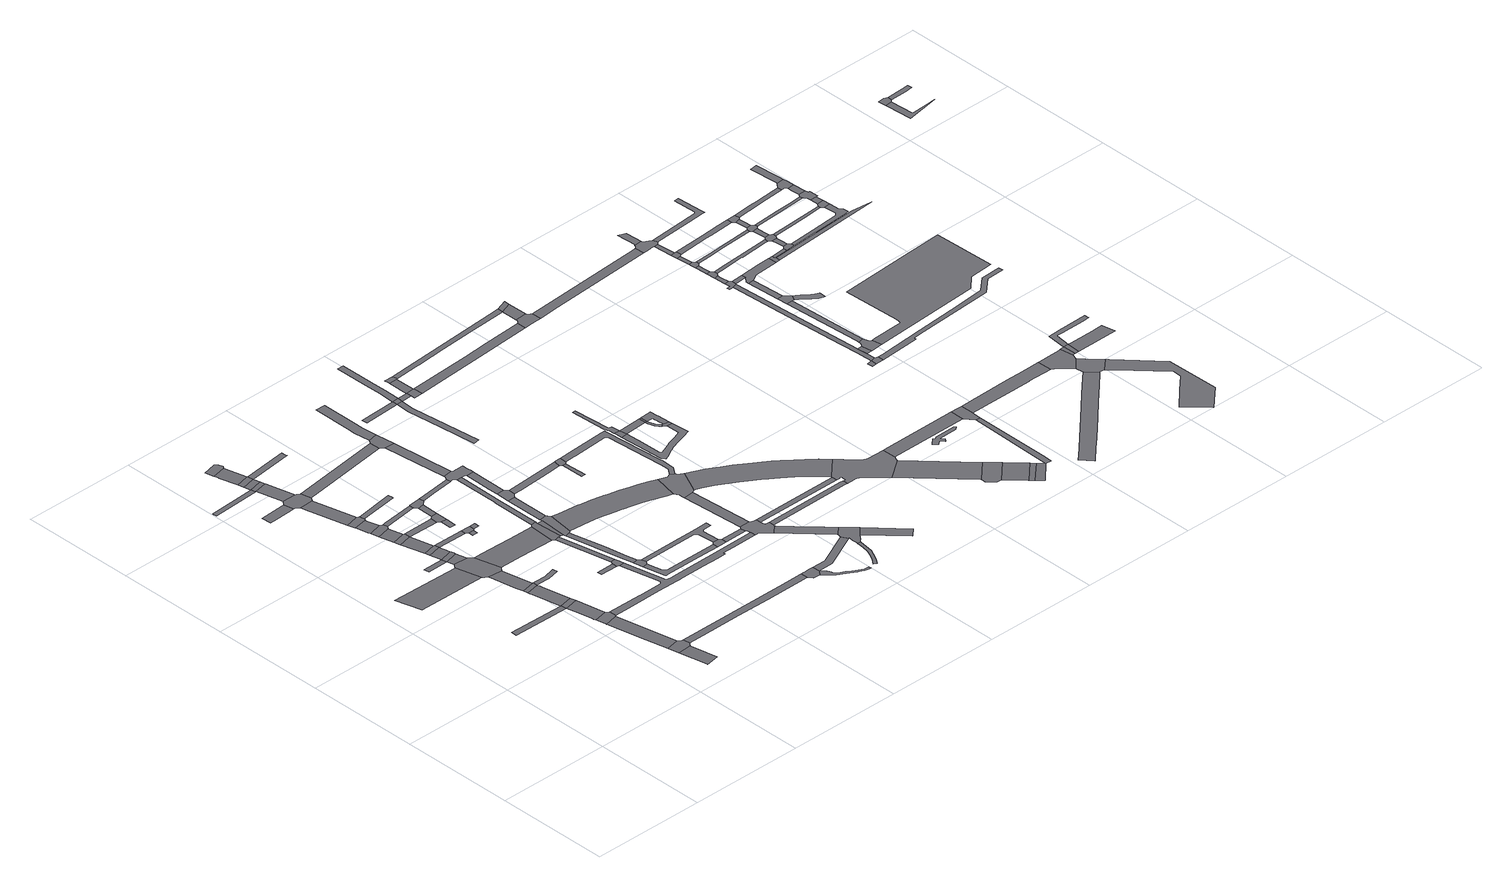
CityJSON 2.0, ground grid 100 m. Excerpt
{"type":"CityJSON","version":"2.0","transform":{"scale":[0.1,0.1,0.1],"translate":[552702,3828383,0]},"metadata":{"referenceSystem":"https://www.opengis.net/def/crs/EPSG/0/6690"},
"CityObjects":{
"road1":{"type":"Road","attributes":{"RoadStructureAttribute.sectionType":"1"},"geometry":[{"type":"MultiSurface","lod":"1","boundaries":[[[0,1,2,3,4]]]}]},
"road2":{"type":"Road","geometry":[{"type":"MultiSurface","lod":"1","boundaries":[[[5,6,7,8,9]]]}]},
"road3":{"type":"Road","attributes":{"RoadStructureAttribute.sectionType":"1"},"geometry":[{"type":"MultiSurface","lod":"1","boundaries":[[[10,11,12,13,14,15]]]}]},
"road4":{"type":"Road","geometry":[{"type":"MultiSurface","lod":"1","boundaries":[[[16,17,18,12,11,19,20,21]]]}]},
"road5":{"type":"Road","attributes":{"RoadStructureAttribute.sectionType":"1"},"geometry":[{"type":"MultiSurface","lod":"1","boundaries":[[[22,23,24,25,26,27]]]}]},
"road6":{"type":"Road","attributes":{"RoadStructureAttribute.sectionType":"1"},"geometry":[{"type":"MultiSurface","lod":"1","boundaries":[[[28,29,30,31,18,17]]]}]},
"road7":{"type":"Road","geometry":[{"type":"MultiSurface","lod":"1","boundaries":[[[32,33,34,35,36,37]]]}]},
"road8":{"type":"Road","attributes":{"RoadStructureAttribute.sectionType":"1"},"geometry":[{"type":"MultiSurface","lod":"1","boundaries":[[[38,39,40,41,42,43,44,45]]]}]},
"road9":{"type":"Road","geometry":[{"type":"MultiSurface","lod":"1","boundaries":[[[46,47,48,49,50,29,28,51,52,53]]]}]},
"road10":{"type":"Road","attributes":{"RoadStructureAttribute.sectionType":"1"},"geometry":[{"type":"MultiSurface","lod":"1","boundaries":[[[54,55,56,57,58,59,60,61,49,48]]]}]},
"road11":{"type":"Road","geometry":[{"type":"MultiSurface","lod":"1","boundaries":[[[62,9,8,55,54]]]}]},
"road12":{"type":"Road","attributes":{"RoadStructureAttribute.sectionType":"1"},"geometry":[{"type":"MultiSurface","lod":"1","boundaries":[[[63,64,65,66,67,68,69,70,71,72,73,74,9,62]]]}]},
"road13":{"type":"Road","geometry":[{"type":"MultiSurface","lod":"1","boundaries":[[[75,76,77,67,66]]]}]},
"road14":{"type":"Road","attributes":{"RoadStructureAttribute.sectionType":"1"},"geometry":[{"type":"MultiSurface","lod":"1","boundaries":[[[78,79,77,76,80,81]]]}]},
"road15":{"type":"Road","geometry":[{"type":"MultiSurface","lod":"1","boundaries":[[[82,83,84,4,3,85,78,81,86,87,88,89,90,91]]]}]},
"road16":{"type":"Road","attributes":{"RoadStructureAttribute.sectionType":"1"},"geometry":[{"type":"MultiSurface","lod":"1","boundaries":[[[92,93,94,82,91]]]}]},
"road17":{"type":"Road","geometry":[{"type":"MultiSurface","lod":"1","boundaries":[[[95,96,97,37,36,94,93]]]}]},
"road18":{"type":"Road","attributes":{"RoadStructureAttribute.sectionType":"1"},"geometry":[{"type":"MultiSurface","lod":"1","boundaries":[[[98,99,100,101,102,37,97]]]}]},
"road19":{"type":"Road","geometry":[{"type":"MultiSurface","lod":"1","boundaries":[[[103,104,101,100,105]]]}]},
"road20":{"type":"Road","attributes":{"RoadStructureAttribute.sectionType":"1"},"geometry":[{"type":"MultiSurface","lod":"1","boundaries":[[[106,107,104,103]]]}]},
"road21":{"type":"Road","geometry":[{"type":"MultiSurface","lod":"1","boundaries":[[[108,109,107,106,110]]]}]},
"road22":{"type":"Road","attributes":{"RoadStructureAttribute.sectionType":"1"},"geometry":[{"type":"MultiSurface","lod":"1","boundaries":[[[111,112,109,108]]]}]},
"road23":{"type":"Road","attributes":{"RoadStructureAttribute.sectionType":"1"},"geometry":[{"type":"MultiSurface","lod":"1","boundaries":[[[113,114,115,116,117,118,119,120,121,122,123]]]}]},
"road24":{"type":"Road","geometry":[{"type":"MultiSurface","lod":"1","boundaries":[[[124,123,122,112,111,125,126,127]]]}]},
"road25":{"type":"Road","geometry":[{"type":"MultiSurface","lod":"1","boundaries":[[[128,129,130,131,132,118,117,133,134,135]]]}]},
"road26":{"type":"Road","attributes":{"RoadStructureAttribute.sectionType":"1"},"geometry":[{"type":"MultiSurface","lod":"1","boundaries":[[[136,137,138,139,130,129]]]}]},
"road27":{"type":"Road","geometry":[{"type":"MultiSurface","lod":"1","boundaries":[[[140,141,142,143,38,45,144,138,137,145,146,147,148]]]}]},
"road28":{"type":"Road","attributes":{"RoadStructureAttribute.sectionType":"1"},"geometry":[{"type":"MultiSurface","lod":"1","boundaries":[[[149,150,151,142,141]]]}]},
"road29":{"type":"Road","geometry":[{"type":"MultiSurface","lod":"1","boundaries":[[[152,22,27,151,150]]]}]},
"road30":{"type":"Road","attributes":{"RoadStructureAttribute.sectionType":"1"},"geometry":[{"type":"MultiSurface","lod":"1","boundaries":[[[153,154,155,156,22,152]]]}]},
"road31":{"type":"Road","geometry":[{"type":"MultiSurface","lod":"1","boundaries":[[[157,158,159,155,154]]]}]},
"road32":{"type":"Road","attributes":{"RoadStructureAttribute.sectionType":"1"},"geometry":[{"type":"MultiSurface","lod":"1","boundaries":[[[160,161,162,163,159,158]]]}]},
"road33":{"type":"Road","geometry":[{"type":"MultiSurface","lod":"1","boundaries":[[[164,165,166,167,168,169,75,66]]]}]},
"road34":{"type":"Road","geometry":[{"type":"MultiSurface","lod":"1","boundaries":[[[170,171,161,160,172,173]]]}]},
"road35":{"type":"Road","attributes":{"RoadStructureAttribute.sectionType":"1"},"geometry":[{"type":"MultiSurface","lod":"1","boundaries":[[[105,100,174,175]]]}]},
"road36":{"type":"Road","attributes":{"RoadStructureAttribute.sectionType":"1"},"geometry":[{"type":"MultiSurface","lod":"1","boundaries":[[[110,106,176,177]]]}]},
"road37":{"type":"Road","attributes":{"RoadStructureAttribute.sectionType":"1"},"geometry":[{"type":"MultiSurface","lod":"1","boundaries":[[[178,179,127,126,180]]]}]},
"road38":{"type":"Road","attributes":{"RoadStructureAttribute.sectionType":"1"},"geometry":[{"type":"MultiSurface","lod":"1","boundaries":[[[181,182,183,135,134]]]}]},
"road39":{"type":"Road","attributes":{"RoadStructureAttribute.sectionType":"1"},"geometry":[{"type":"MultiSurface","lod":"1","boundaries":[[[184,185,186,187,89,88,188,189,190,191]]]}]},
"road40":{"type":"Road","geometry":[{"type":"MultiSurface","lod":"1","boundaries":[[[192,193,194,195,196]]]}]},
"road41":{"type":"Road","attributes":{"RoadStructureAttribute.sectionType":"1"},"geometry":[{"type":"MultiSurface","lod":"1","boundaries":[[[197,198,199,157,154]]]}]},
"road42":{"type":"Road","attributes":{"RoadStructureAttribute.sectionType":"1"},"geometry":[{"type":"MultiSurface","lod":"1","boundaries":[[[200,175,174,192,196,201,202]]]}]},
"road43":{"type":"Road","geometry":[{"type":"MultiSurface","lod":"1","boundaries":[[[203,204,205,206]]]}]},
"road44":{"type":"Road","geometry":[{"type":"MultiSurface","lod":"1","boundaries":[[[207,177,176,203,206,208]]]}]},
"road45":{"type":"Road","geometry":[{"type":"MultiSurface","lod":"1","boundaries":[[[209,210,211,212,213]]]}]},
"road46":{"type":"Road","attributes":{"RoadStructureAttribute.sectionType":"1"},"geometry":[{"type":"MultiSurface","lod":"1","boundaries":[[[214,215,202,201]]]}]},
"road47":{"type":"Road","attributes":{"RoadStructureAttribute.sectionType":"1"},"geometry":[{"type":"MultiSurface","lod":"1","boundaries":[[[216,217,207,208]]]}]},
"road48":{"type":"Road","geometry":[{"type":"MultiSurface","lod":"1","boundaries":[[[218,219,178,180,217,216,220]]]}]},
"road49":{"type":"Road","attributes":{"RoadStructureAttribute.sectionType":"1"},"geometry":[{"type":"MultiSurface","lod":"1","boundaries":[[[221,222,21,20,223,224,225,226,227,228]]]}]},
"road50":{"type":"Road","geometry":[{"type":"MultiSurface","lod":"1","boundaries":[[[229,230,231,232,213,212,233,234]]]}]},
"road51":{"type":"Road","attributes":{"RoadStructureAttribute.sectionType":"1"},"geometry":[{"type":"MultiSurface","lod":"1","boundaries":[[[235,236,148,147,237,238]]]}]},
"road52":{"type":"Road","attributes":{"RoadStructureAttribute.sectionType":"1"},"geometry":[{"type":"MultiSurface","lod":"1","boundaries":[[[239,240,231,230]]]}]},
"road53":{"type":"Road","geometry":[{"type":"MultiSurface","lod":"1","boundaries":[[[241,242,243,244,245,246]]]}]},
"road54":{"type":"Road","geometry":[{"type":"MultiSurface","lod":"1","boundaries":[[[247,248,249,250,251,191,190,240,239,252,253,254]]]}]},
"road55":{"type":"Road","attributes":{"RoadStructureAttribute.sectionType":"1"},"geometry":[{"type":"MultiSurface","lod":"1","boundaries":[[[255,256,257,258,259,260,261,242,241]]]}]},
"road56":{"type":"Road","geometry":[{"type":"MultiSurface","lod":"1","boundaries":[[[262,254,253,263,264,265]]]}]},
"road57":{"type":"Road","attributes":{"RoadStructureAttribute.sectionType":"1"},"geometry":[{"type":"MultiSurface","lod":"1","boundaries":[[[266,267,268,218,220,269,270,271]]]}]},
"road58":{"type":"Road","attributes":{"RoadStructureAttribute.sectionType":"1"},"geometry":[{"type":"MultiSurface","lod":"1","boundaries":[[[272,273,274,275,276,277,234,233,278,279,280,281,282,283,53,52,284,285,286,287,288,289,290,291,292,293,294,295,296,297]]]}]},
"road59":{"type":"Road","geometry":[{"type":"MultiSurface","lod":"1","boundaries":[[[298,299,300,301,265,264,259,258,302,303,304]]]}]},
"road60":{"type":"Road","attributes":{"RoadStructureAttribute.sectionType":"1"},"geometry":[{"type":"MultiSurface","lod":"1","boundaries":[[[305,306,307,308,249,248,309,310,311,312]]]}]},
"road61":{"type":"Road","attributes":{"RoadStructureAttribute.sectionType":"1"},"geometry":[{"type":"MultiSurface","lod":"1","boundaries":[[[313,301,300,314]]]}]},
"road62":{"type":"Road","attributes":{"RoadStructureAttribute.sectionType":"1"},"geometry":[{"type":"MultiSurface","lod":"1","boundaries":[[[315,316,317,318,244,243,319,320,321,322,323,324,325]]]}]},
"road63":{"type":"Road","geometry":[{"type":"MultiSurface","lod":"1","boundaries":[[[326,313,314,327,328,329,330,331,332,333]]]}]},
"road64":{"type":"Road","geometry":[{"type":"MultiSurface","lod":"1","boundaries":[[[334,335,336,337,338,339,340,341,342,343,344,266,271,345,346,347,305,312,348,349,350,351]]]}]},
"road65":{"type":"Road","attributes":{"RoadStructureAttribute.sectionType":"1"},"geometry":[{"type":"MultiSurface","lod":"1","boundaries":[[[352,353,354,355,356,357,358,359,246,245,360,361,362,363]]]}]},
"road66":{"type":"Road","attributes":{"RoadStructureAttribute.sectionType":"1"},"geometry":[{"type":"MultiSurface","lod":"1","boundaries":[[[350,364,365,326,333,351]]]}]},
"road67":{"type":"Road","attributes":{"RoadStructureAttribute.sectionType":"1"},"geometry":[{"type":"MultiSurface","lod":"1","boundaries":[[[366,367,368,342,341,369]]]}]},
"road68":{"type":"Road","geometry":[{"type":"MultiSurface","lod":"1","boundaries":[[[370,371,235,238,366,369]]]}]},
"road69":{"type":"Road","geometry":[{"type":"MultiSurface","lod":"1","boundaries":[[[372,373,374,228,227,375,376,377,378,379]]]}]},
"road70":{"type":"Road","attributes":{"RoadStructureAttribute.sectionType":"1"},"geometry":[{"type":"MultiSurface","lod":"1","boundaries":[[[380,381,382,371,370,383,384,385,386]]]}]},
"road71":{"type":"Road","geometry":[{"type":"MultiSurface","lod":"1","boundaries":[[[362,325,324,387,388,389,363]]]}]},
"road72":{"type":"Road","attributes":{"RoadStructureAttribute.sectionType":"1"},"geometry":[{"type":"MultiSurface","lod":"1","boundaries":[[[390,391,392,393,394,395,396,397,398,399,400,304,303,401,402,403,404,405,406,407,408,409,410,411,412,413,414,415]]]}]},
"road73":{"type":"Road","attributes":{"RoadStructureAttribute.sectionType":"1"},"geometry":[{"type":"MultiSurface","lod":"1","boundaries":[[[416,330,329,417,418,419]]]}]},
"road74":{"type":"Road","attributes":{"RoadStructureAttribute.sectionType":"1"},"geometry":[{"type":"MultiSurface","lod":"1","boundaries":[[[389,388,420,421]]]}]},
"road75":{"type":"Road","attributes":{"RoadStructureAttribute.sectionType":"1"},"geometry":[{"type":"MultiSurface","lod":"1","boundaries":[[[422,423,424,425,426,427,428,429,430,431,378,377,432,433,434,435,436,437,438,439,440]]]}]},
"road76":{"type":"Road","attributes":{"RoadStructureAttribute.sectionType":"1"},"geometry":[{"type":"MultiSurface","lod":"1","boundaries":[[[441,442,443,444]]]}]},
"road77":{"type":"Road","attributes":{"RoadStructureAttribute.sectionType":"1"},"geometry":[{"type":"MultiSurface","lod":"1","boundaries":[[[445,446,447,379,378,448,449]]]}]},
"road78":{"type":"Road","geometry":[{"type":"MultiSurface","lod":"1","boundaries":[[[450,451,452,453,454]]]}]},
"road79":{"type":"Road","geometry":[{"type":"MultiSurface","lod":"1","boundaries":[[[455,456,421,420,457,297,296,458,459,460,461,462,463,464,465,466,467,468,469,470,471,472,473,474,475]]]}]},
"road80":{"type":"Road","geometry":[{"type":"MultiSurface","lod":"1","boundaries":[[[476,477,416,419,454,453,478]]]}]},
"road81":{"type":"Road","attributes":{"RoadStructureAttribute.sectionType":"1"},"geometry":[{"type":"MultiSurface","lod":"1","boundaries":[[[479,480,481,482,483,484,485,444]]]}]},
"road82":{"type":"Road","attributes":{"RoadStructureAttribute.sectionType":"1"},"geometry":[{"type":"MultiSurface","lod":"1","boundaries":[[[486,487,455,475]]]}]},
"road83":{"type":"Road","attributes":{"RoadStructureAttribute.sectionType":"1"},"geometry":[{"type":"MultiSurface","lod":"1","boundaries":[[[488,489,490,491,492,493,494,495,496,497,498,499,500,501]]]}]},
"road84":{"type":"Road","geometry":[{"type":"MultiSurface","lod":"1","boundaries":[[[502,441,444,485]]]}]},
"road85":{"type":"Road","attributes":{"RoadStructureAttribute.sectionType":"1"},"geometry":[{"type":"MultiSurface","lod":"1","boundaries":[[[503,504,505,506,463,462,507,508,509,510]]]}]},
"road86":{"type":"Road","attributes":{"RoadStructureAttribute.sectionType":"1"},"geometry":[{"type":"MultiSurface","lod":"1","boundaries":[[[511,502,485,512]]]}]},
"road87":{"type":"Road","geometry":[{"type":"MultiSurface","lod":"1","boundaries":[[[513,514,515,415,414,516,517,518,487,486,519,520,521,522,523,524,525,526]]]}]},
"road88":{"type":"Road","attributes":{"RoadStructureAttribute.sectionType":"1"},"geometry":[{"type":"MultiSurface","lod":"1","boundaries":[[[527,528,529,530,531,532,441,502]]]}]},
"road89":{"type":"Road","attributes":{"RoadStructureAttribute.sectionType":"1"},"geometry":[{"type":"MultiSurface","lod":"1","boundaries":[[[533,534,535,536,537,538,539,540,541,476,478,542,543,544,545,546,547,526,525]]]}]},
"road90":{"type":"Road","geometry":[{"type":"MultiSurface","lod":"1","boundaries":[[[548,511,512,549,550]]]}]},
"road91":{"type":"Road","geometry":[{"type":"MultiSurface","lod":"1","boundaries":[[[551,552,510,509,553,554,445,449,555,556,557,558,559,560,488,501,561,562,563,564,565,566]]]}]},
"road92":{"type":"Road","attributes":{"RoadStructureAttribute.sectionType":"1"},"geometry":[{"type":"MultiSurface","lod":"1","boundaries":[[[567,568,569,570,571,511,548]]]}]},
"road93":{"type":"Road","geometry":[{"type":"MultiSurface","lod":"1","boundaries":[[[572,573,574,569,568,575]]]}]},
"road94":{"type":"Road","attributes":{"RoadStructureAttribute.sectionType":"1"},"geometry":[{"type":"MultiSurface","lod":"1","boundaries":[[[566,565,576,577]]]}]},
"road95":{"type":"Road","attributes":{"RoadStructureAttribute.sectionType":"1"},"geometry":[{"type":"MultiSurface","lod":"1","boundaries":[[[578,472,471,579,580,581,582,583]]]}]},
"road96":{"type":"Road","attributes":{"RoadStructureAttribute.sectionType":"1"},"geometry":[{"type":"MultiSurface","lod":"1","boundaries":[[[584,465,464,585,586,587,588,589]]]}]},
"road97":{"type":"Road","geometry":[{"type":"MultiSurface","lod":"1","boundaries":[[[590,591,592,593,594]]]}]},
"road98":{"type":"Road","attributes":{"RoadStructureAttribute.sectionType":"1"},"geometry":[{"type":"MultiSurface","lod":"1","boundaries":[[[595,596,597,598,599,600,590,594]]]}]},
"road99":{"type":"Road","attributes":{"RoadStructureAttribute.sectionType":"1"},"geometry":[{"type":"MultiSurface","lod":"1","boundaries":[[[601,602,603,604,605,606,607,608,609,610,611,612,613,614,615,522,521,616,617,618,619,620,621,622,623,624,625,626,627,628]]]}]},
"road100":{"type":"Road","attributes":{"RoadStructureAttribute.sectionType":"1"},"geometry":[{"type":"MultiSurface","lod":"1","boundaries":[[[629,630,631,632,633,634,635,636,637,593,592,638,639,640,641,642,643,644,645,646,647,648,649,650,651]]]}]},
"road101":{"type":"Road","attributes":{"RoadStructureAttribute.sectionType":"1"},"geometry":[{"type":"MultiSurface","lod":"1","boundaries":[[[652,594,593,653,654]]]}]},
"road102":{"type":"Road","attributes":{"RoadStructureAttribute.sectionType":"1"},"geometry":[{"type":"MultiSurface","lod":"1","boundaries":[[[655,656,657,658,659,660,654,661,662,663,664,665,666,667]]]}]},
"road103":{"type":"Road","geometry":[{"type":"MultiSurface","lod":"1","boundaries":[[[668,652,654,660]]]}]},
"road104":{"type":"Road","geometry":[{"type":"MultiSurface","lod":"1","boundaries":[[[667,666,651,650,669,670]]]}]},
"road105":{"type":"Road","attributes":{"RoadStructureAttribute.sectionType":"1"},"geometry":[{"type":"MultiSurface","lod":"1","boundaries":[[[671,672,673,674,675,668,660,676,677,678,679,680,681,670,669]]]}]},
"road106":{"type":"Road","attributes":{"RoadStructureAttribute.sectionType":"1"},"geometry":[{"type":"MultiSurface","lod":"1","boundaries":[[[682,683,684,685,548,550,686,687,688]]]}]},
"road107":{"type":"Road","attributes":{"RoadStructureAttribute.sectionType":"1"},"geometry":[{"type":"MultiSurface","lod":"1","boundaries":[[[689,690,691,692,693,572,575,694,695,696,697,698]]]}]},
"road108":{"type":"Road","geometry":[{"type":"MultiSurface","lod":"1","boundaries":[[[699,700,701,702,628,627,703,583,582,704,705,706,707,708,589,588,709,710,711,712,713,714,715,716,717]]]}]},
"road109":{"type":"Road","attributes":{"RoadStructureAttribute.sectionType":"1"},"geometry":[{"type":"MultiSurface","lod":"1","boundaries":[[[718,714,713,719,720,721]]]}]},
"road110":{"type":"Road","geometry":[{"type":"MultiSurface","lod":"1","boundaries":[[[722,721,720,723,724,725,726,727]]]}]},
"road111":{"type":"Road","geometry":[{"type":"MultiSurface","lod":"1","boundaries":[[[728,729,730,731,732,733,734,735,736,737,738,739,740,741,742,682,688,743,744,745]]]}]},
"road112":{"type":"Road","attributes":{"RoadStructureAttribute.sectionType":"1"},"geometry":[{"type":"MultiSurface","lod":"1","boundaries":[[[746,698,736,735]]]}]},
"road113":{"type":"Road","attributes":{"RoadStructureAttribute.sectionType":"1"},"geometry":[{"type":"MultiSurface","lod":"1","boundaries":[[[747,748,727,726,749,750,751]]]}]},
"road114":{"type":"Road","geometry":[{"type":"MultiSurface","lod":"1","boundaries":[[[752,689,698,746]]]}]},
"road115":{"type":"Road","geometry":[{"type":"MultiSurface","lod":"1","boundaries":[[[751,750,753,754]]]}]},
"road116":{"type":"Road","attributes":{"RoadStructureAttribute.sectionType":"1"},"geometry":[{"type":"MultiSurface","lod":"1","boundaries":[[[755,756,717,716,757,758]]]}]},
"road117":{"type":"Road","attributes":{"RoadStructureAttribute.sectionType":"1"},"geometry":[{"type":"MultiSurface","lod":"1","boundaries":[[[754,753,759,760,761]]]}]},
"road118":{"type":"Road","geometry":[{"type":"MultiSurface","lod":"1","boundaries":[[[762,763,764,765,766,767,768,769,770,771,772,773,774]]]}]},
"road119":{"type":"Road","attributes":{"RoadStructureAttribute.sectionType":"1"},"geometry":[{"type":"MultiSurface","lod":"1","boundaries":[[[775,761,776,777,778]]]}]},
"road120":{"type":"Road","geometry":[{"type":"MultiSurface","lod":"1","boundaries":[[[779,758,757,775,778,780,781]]]}]},
"road121":{"type":"Road","attributes":{"RoadStructureAttribute.sectionType":"1"},"geometry":[{"type":"MultiSurface","lod":"1","boundaries":[[[782,783,784,745,744,785,786,787]]]}]},
"road122":{"type":"Road","geometry":[{"type":"MultiSurface","lod":"1","boundaries":[[[788,789,790,791,792]]]}]},
"road123":{"type":"Road","geometry":[{"type":"MultiSurface","lod":"1","boundaries":[[[793,788,792,794,795,796]]]}]},
"road124":{"type":"Road","attributes":{"RoadStructureAttribute.sectionType":"1"},"geometry":[{"type":"MultiSurface","lod":"1","boundaries":[[[797,798,799,800]]]}]},
"road125":{"type":"Road","attributes":{"RoadStructureAttribute.sectionType":"1"},"geometry":[{"type":"MultiSurface","lod":"1","boundaries":[[[801,802,803,804,805,806,807,808,809,810,811,812,813,814,815,816]]]}]},
"road126":{"type":"Road","attributes":{"RoadStructureAttribute.sectionType":"1"},"geometry":[{"type":"MultiSurface","lod":"1","boundaries":[[[817,818,819,820,821,822,797,800,823,824]]]}]},
"road127":{"type":"Road","attributes":{"RoadStructureAttribute.sectionType":"1"},"geometry":[{"type":"MultiSurface","lod":"1","boundaries":[[[825,826,827,828,781,780,829,830,831,832]]]}]},
"road128":{"type":"Road","attributes":{"RoadStructureAttribute.sectionType":"1"},"geometry":[{"type":"MultiSurface","lod":"1","boundaries":[[[833,834,835,836,837,838,839,840,841,842,843,844,845,788,793]]]}]},
"road129":{"type":"Road","attributes":{"RoadStructureAttribute.sectionType":"1"},"geometry":[{"type":"MultiSurface","lod":"1","boundaries":[[[846,847,848,820,819]]]}]},
"road130":{"type":"Road","geometry":[{"type":"MultiSurface","lod":"1","boundaries":[[[849,850,851,852,853,854,855,837,836,856,857]]]}]},
"road131":{"type":"Road","attributes":{"RoadStructureAttribute.sectionType":"1"},"geometry":[{"type":"MultiSurface","lod":"1","boundaries":[[[858,859,860,861,850,849]]]}]},
"road132":{"type":"Road","geometry":[{"type":"MultiSurface","lod":"1","boundaries":[[[862,863,864,847,846,865,866,867]]]}]},
"road133":{"type":"Road","geometry":[{"type":"MultiSurface","lod":"1","boundaries":[[[868,869,860,859,870,871]]]}]},
"road134":{"type":"Road","attributes":{"RoadStructureAttribute.sectionType":"1"},"geometry":[{"type":"MultiSurface","lod":"1","boundaries":[[[872,873,874,875,869,868]]]}]},
"road135":{"type":"Road","attributes":{"RoadStructureAttribute.sectionType":"1"},"geometry":[{"type":"MultiSurface","lod":"1","boundaries":[[[876,877,864,863]]]}]},
"road136":{"type":"Road","attributes":{"RoadStructureAttribute.sectionType":"1"},"geometry":[{"type":"MultiSurface","lod":"1","boundaries":[[[878,857,856,879,880]]]}]},
"road137":{"type":"Road","geometry":[{"type":"MultiSurface","lod":"1","boundaries":[[[881,882,883,874,873,884,885]]]}]},
"road138":{"type":"Road","attributes":{"RoadStructureAttribute.sectionType":"1"},"geometry":[{"type":"MultiSurface","lod":"1","boundaries":[[[886,887,882,881]]]}]},
"road139":{"type":"Road","geometry":[{"type":"MultiSurface","lod":"1","boundaries":[[[888,889,890,887,886,891]]]}]},
"road140":{"type":"Road","geometry":[{"type":"MultiSurface","lod":"1","boundaries":[[[892,893,894,895,896,897,898,899,900,901,902,903,782,787,904,905,906,907,908,909,910,911]]]}]},
"road141":{"type":"Road","geometry":[{"type":"MultiSurface","lod":"1","boundaries":[[[912,913,914,915,916,917,918,919,920,921,867,866]]]}]},
"road142":{"type":"Road","attributes":{"RoadStructureAttribute.sectionType":"1"},"geometry":[{"type":"MultiSurface","lod":"1","boundaries":[[[908,890,889,909]]]}]},
"road143":{"type":"Road","attributes":{"RoadStructureAttribute.sectionType":"1"},"geometry":[{"type":"MultiSurface","lod":"1","boundaries":[[[922,894,893,923,924]]]}]},
"road144":{"type":"Road","geometry":[{"type":"MultiSurface","lod":"1","boundaries":[[[925,926,878,880,927,877,876,928,929]]]}]},
"road145":{"type":"Road","geometry":[{"type":"MultiSurface","lod":"1","boundaries":[[[930,931,932,933,825,832,934,935,936,937,938,939]]]}]},
"road146":{"type":"Road","attributes":{"RoadStructureAttribute.sectionType":"1"},"geometry":[{"type":"MultiSurface","lod":"1","boundaries":[[[940,941,942,871,870,943,944,945,946,947]]]}]},
"road147":{"type":"Road","attributes":{"RoadStructureAttribute.sectionType":"1"},"geometry":[{"type":"MultiSurface","lod":"1","boundaries":[[[948,949,950,951,885,884,952,953,954]]]}]},
"road148":{"type":"Road","geometry":[{"type":"MultiSurface","lod":"1","boundaries":[[[955,938,937,801,816,956,957,958]]]}]},
"road149":{"type":"Road","attributes":{"RoadStructureAttribute.sectionType":"1"},"geometry":[{"type":"MultiSurface","lod":"1","boundaries":[[[959,960,961,962,963,964,965,966,967,968,969,970,971,972,973,974,796,795]]]}]},
"road150":{"type":"Road","attributes":{"RoadStructureAttribute.sectionType":"1"},"geometry":[{"type":"MultiSurface","lod":"1","boundaries":[[[975,976,977,978,979,888,891,980,981,982,983,984]]]}]},
"road151":{"type":"Road","geometry":[{"type":"MultiSurface","lod":"1","boundaries":[[[985,925,929,986,987,988]]]}]},
"road152":{"type":"Road","attributes":{"RoadStructureAttribute.sectionType":"1"},"geometry":[{"type":"MultiSurface","lod":"1","boundaries":[[[989,990,930,939,991]]]}]},
"road153":{"type":"Road","attributes":{"RoadStructureAttribute.sectionType":"1"},"geometry":[{"type":"MultiSurface","lod":"1","boundaries":[[[992,993,994,958,957,995,996,997,998,999,1000]]]}]},
"road154":{"type":"Road","attributes":{"RoadStructureAttribute.sectionType":"1"},"geometry":[{"type":"MultiSurface","lod":"1","boundaries":[[[1001,1002,1003,1004,1005,1006,1007,1008,1009,1010,1011,911,910]]]}]},
"road155":{"type":"Road","geometry":[{"type":"MultiSurface","lod":"1","boundaries":[[[989,991,1012,1013]]]}]},
"road156":{"type":"Road","attributes":{"RoadStructureAttribute.sectionType":"1"},"geometry":[{"type":"MultiSurface","lod":"1","boundaries":[[[1014,1015,985,988,1016]]]}]},
"road157":{"type":"Road","attributes":{"RoadStructureAttribute.sectionType":"1"},"geometry":[{"type":"MultiSurface","lod":"1","boundaries":[[[1017,1018,1019,1020,1021,1022,1023,1024,1025,1026,1027,1028,824,823]]]}]},
"road158":{"type":"Road","geometry":[{"type":"MultiSurface","lod":"1","boundaries":[[[1029,1030,1015,1014,1016,1031,1032,1033]]]}]},
"road159":{"type":"Road","attributes":{"RoadStructureAttribute.sectionType":"1"},"geometry":[{"type":"MultiSurface","lod":"1","boundaries":[[[1034,1035,1030,1029,1036,1037]]]}]},
"road160":{"type":"Road","geometry":[{"type":"MultiSurface","lod":"1","boundaries":[[[1038,1039,1040,940,947,1034,1037,1041,1042]]]}]},
"road161":{"type":"Road","attributes":{"RoadStructureAttribute.sectionType":"1"},"geometry":[{"type":"MultiSurface","lod":"1","boundaries":[[[1043,1044,1045,1046,1040,1039]]]}]},
"road162":{"type":"Road","attributes":{"RoadStructureAttribute.sectionType":"1"},"geometry":[{"type":"MultiSurface","lod":"1","boundaries":[[[1047,1048,1049,1050,1051,1052,1053,1013,1012]]]}]},
"road163":{"type":"Road","geometry":[{"type":"MultiSurface","lod":"1","boundaries":[[[1054,1055,948,954,1045,1044,1056,1057,1058]]]}]},
"road164":{"type":"Road","attributes":{"RoadStructureAttribute.sectionType":"1"},"geometry":[{"type":"MultiSurface","lod":"1","boundaries":[[[1059,1060,1061,1062,1063,1064,1065,1066,1067,1068,1069,989,1013]]]}]},
"road165":{"type":"Road","attributes":{"RoadStructureAttribute.sectionType":"1"},"geometry":[{"type":"MultiSurface","lod":"1","boundaries":[[[1070,1071,1072,1073,1055,1054]]]}]},
"road166":{"type":"Road","geometry":[{"type":"MultiSurface","lod":"1","boundaries":[[[1074,975,984,1072,1071,1075]]]}]},
"road167":{"type":"Road","attributes":{"RoadStructureAttribute.sectionType":"1"},"geometry":[{"type":"MultiSurface","lod":"1","boundaries":[[[1076,1077,987,986]]]}]},
"road168":{"type":"Road","attributes":{"RoadStructureAttribute.sectionType":"1"},"geometry":[{"type":"MultiSurface","lod":"1","boundaries":[[[1078,1079,1080,1042,1041,1081,1082,1083,1084]]]}]},
"road169":{"type":"Road","attributes":{"RoadStructureAttribute.sectionType":"1"},"geometry":[{"type":"MultiSurface","lod":"1","boundaries":[[[1085,1086,1087,1088,1089,1090,1091,1092,1093,1094,1095,1096,1033,1032,1031]]]}]},
"road170":{"type":"Road","attributes":{"RoadStructureAttribute.sectionType":"1"},"geometry":[{"type":"MultiSurface","lod":"1","boundaries":[[[1097,1098,1099,1058,1057,1100,1101,1102]]]}]},
"road171":{"type":"Road","attributes":{"RoadStructureAttribute.sectionType":"1"},"geometry":[{"type":"MultiSurface","lod":"1","boundaries":[[[1103,1104,1105,1106,1074,1075,1107,1108,1109,1110]]]}]},
"road172":{"type":"Road","geometry":[{"type":"MultiSurface","lod":"1","boundaries":[[[1111,1112,1078,1084,1093,1092]]]}]},
"road173":{"type":"Road","attributes":{"RoadStructureAttribute.sectionType":"1"},"geometry":[{"type":"MultiSurface","lod":"1","boundaries":[[[1113,1114,1112,1111]]]}]},
"road174":{"type":"Road","geometry":[{"type":"MultiSurface","lod":"1","boundaries":[[[1115,1116,1117,1118,1119,1120,1097,1102,1121,1122,1114,1113]]]}]},
"road175":{"type":"Road","attributes":{"RoadStructureAttribute.sectionType":"1"},"geometry":[{"type":"MultiSurface","lod":"1","boundaries":[[[1123,1124,1125,1120,1119]]]}]},
"road176":{"type":"Road","geometry":[{"type":"MultiSurface","lod":"1","boundaries":[[[1126,1127,1128,1129,1103,1110,1130,1124,1123]]]}]},
"road177":{"type":"Road","attributes":{"RoadStructureAttribute.sectionType":"1"},"geometry":[{"type":"MultiSurface","lod":"1","boundaries":[[[1131,1132,1133,1134,1135,1129,1128]]]}]},
"road178":{"type":"Road","geometry":[{"type":"MultiSurface","lod":"1","boundaries":[[[1136,1137,1138,1139,1140,1141]]]}]},
"road179":{"type":"Road","attributes":{"RoadStructureAttribute.sectionType":"1"},"geometry":[{"type":"MultiSurface","lod":"1","boundaries":[[[1142,1143,1144,1145,1146,1147,1148,1139,1138]]]}]},
"road180":{"type":"Road","attributes":{"RoadStructureAttribute.sectionType":"1"},"geometry":[{"type":"MultiSurface","lod":"1","boundaries":[[[1149,1150,1151,1152,1141,1140]]]}]}
},
"vertices":[
[806,2390,0],[204,2400,0],[265,2176,0],[866,2168,0],[808,2390,0],
[535,1511,0],[534,1482,0],[534,1461,0],[1034,1451,0],[1030,1501,0],
[1364,433,0],[1356,476,0],[1236,466,0],[1284,224,0],[1285,218,0],[1403,237,0],
[1365,567,0],[1333,589,0],[1217,566,0],[1373,497,0],[1381,508,0],[1373,567,0],
[430,4146,0],[11,4122,0],[10,4122,0],[12,4104,0],[15,4085,0],[436,4107,0],
[1226,1126,0],[1109,1100,0],[1109,1098,0],[1167,814,0],
[635,2532,0],[630,2532,0],[635,2510,0],[640,2488,0],[818,2488,0],[812,2533,0],
[468,3844,0],[450,3843,0],[234,3832,0],[238,3742,0],[273,3744,0],[274,3744,0],[453,3753,0],[482,3755,0],
[1230,1197,0],[1216,1209,0],[1207,1216,0],[1090,1192,0],[1106,1115,0],[1232,1134,0],[1234,1137,0],[1232,1197,0],
[1157,1474,0],[1039,1451,0],[1053,1382,0],[1053,1381,0],[1083,1227,0],[1084,1225,0],[1086,1212,0],[1088,1203,0],
[1147,1524,0],
[1106,1733,0],[1106,1734,0],[1094,1794,0],[1090,1814,0],[974,1791,0],[978,1770,0],[978,1768,0],[981,1752,0],[1012,1591,0],[1012,1590,0],[1027,1516,0],[1028,1511,0],
[1086,1854,0],[1083,1854,0],[966,1831,0],
[905,2136,0],[953,1892,0],[1082,1854,0],[1029,2124,0],
[837,2429,0],[826,2413,0],[819,2404,0],[884,2153,0],[1031,2127,0],[1049,2151,0],[1059,2164,0],[1002,2388,0],[984,2402,0],[964,2418,0],
[959,2437,0],[940,2518,0],[823,2488,0],
[937,2532,0],[931,2556,0],[929,2565,0],
[920,2603,0],[911,2641,0],[907,2658,0],[789,2630,0],[808,2550,0],
[896,2703,0],[779,2675,0],[902,2703,0],
[848,2908,0],[730,2880,0],
[835,2963,0],[717,2935,0],[848,2963,0],
[805,3091,0],[687,3063,0],
[783,3178,0],[783,3180,0],[777,3204,0],[762,3268,0],[758,3287,0],[640,3265,0],[660,3180,0],[665,3157,0],[666,3153,0],[669,3137,0],[786,3167,0],
[812,3154,0],[821,3111,0],[824,3115,0],[815,3155,0],
[759,3348,0],[741,3358,0],[624,3330,0],[633,3293,0],[639,3267,0],[767,3302,0],[768,3304,0],[761,3348,0],
[658,3714,0],[652,3735,0],[528,3730,0],[538,3687,0],
[628,3872,0],[618,3879,0],[493,3876,0],[477,3855,0],[491,3755,0],[662,3751,0],[665,3755,0],[674,3769,0],[651,3857,0],
[559,4131,0],[558,4132,0],[439,4106,0],
[549,4174,0],
[537,4221,0],[534,4236,0],[415,4207,0],[429,4150,0],
[525,4285,0],[522,4285,0],[404,4256,0],
[475,4487,0],[355,4459,0],[362,4431,0],[365,4417,0],
[1117,1815,0],[1215,1816,0],[1320,1840,0],[1311,1879,0],[1211,1856,0],[1116,1855,0],
[456,4566,0],[336,4538,0],[489,4507,0],[478,4547,0],
[1172,2656,0],[1171,2701,0],
[1119,2906,0],[1119,2961,0],
[1123,3194,0],[842,3159,0],[1122,3153,0],
[1106,3351,0],[1104,3374,0],[1100,3396,0],
[1358,2380,0],[1356,2380,0],[1250,2382,0],[1082,2386,0],[1261,2160,0],[1263,2160,0],[1566,2153,0],[1577,2376,0],
[1195,2639,0],[1194,2600,0],[1217,2600,0],[1239,2600,0],[1240,2639,0],
[923,4280,0],[920,4298,0],[917,4329,0],
[1227,2701,0],[1258,2656,0],[1257,2701,0],
[1144,2883,0],[1143,2788,0],[1196,2787,0],[1197,2882,0],
[1146,2986,0],[1199,2985,0],
[1523,1622,0],[1523,1603,0],[1524,1582,0],[1676,1582,0],[1675,1622,0],
[1306,2656,0],[1307,2700,0],
[1202,3133,0],[1149,3126,0],
[1235,3208,0],[1125,3195,0],[1240,3169,0],
[2463,572,0],[2355,571,0],[1520,506,0],[1882,508,0],[2180,507,0],[2463,510,0],[2582,511,0],[2582,572,0],
[1737,1620,0],[1730,1657,0],[1685,1648,0],[1677,1625,0],[1700,1574,0],[1746,1579,0],
[1468,3967,0],[1444,3965,0],[1456,3875,0],[1475,3877,0],
[1632,2146,0],[1589,2136,0],
[1842,1535,0],[1797,1526,0],[1813,1444,0],[1858,1453,0],[1875,1475,0],[1865,1517,0],
[1638,2384,0],[1642,2402,0],[1597,2396,0],[1593,2391,0],[1590,2389,0],[1636,2146,0],[1650,2146,0],[1637,2379,0],
[1833,1580,0],[1824,1628,0],[1788,1816,0],[1724,2130,0],[1680,2121,0],[1779,1619,0],[1788,1571,0],
[1684,2378,0],[1665,2146,0],[1675,2146,0],[1690,2378,0],
[1548,3248,0],[1546,3248,0],[1352,3223,0],[1357,3184,0],[1551,3208,0],[1557,3209,0],
[2456,1207,0],[2242,1206,0],[1886,1203,0],[1869,1202,0],[1834,1202,0],[1818,1214,0],[1701,1570,0],[1770,1219,0],[1761,1206,0],[1748,1198,0],[1542,1198,0],[1541,1198,0],[1372,1137,0],[1546,1140,0],[1687,1140,0],[1746,1141,0],[1869,1141,0],[1887,1141,0],[1927,1141,0],[2137,1141,0],[2279,1142,0],[2357,1144,0],[2356,1161,0],[2457,1163,0],[2685,1165,0],[2685,1211,0],
[1757,2397,0],[1756,2398,0],[1749,2407,0],[1685,2400,0],[1730,2136,0],[1741,2147,0],[1775,2376,0],
[1604,3192,0],[1601,2787,0],[1601,2786,0],[1597,2415,0],[1642,2412,0],[1644,2786,0],[1647,3173,0],[1647,3187,0],
[1687,2738,0],[1752,2738,0],
[1910,1292,0],[1896,1304,0],[1885,1313,0],[1884,1317,0],[1840,1309,0],[1851,1253,0],[1861,1246,0],[1871,1246,0],[2196,1248,0],[2382,1249,0],[2382,1293,0],
[1688,2857,0],[1762,2750,0],[1769,2757,0],[1777,2768,0],[1783,2828,0],[1773,2838,0],[1760,2849,0],[1753,2856,0],
[1758,3204,0],[1758,3247,0],[1759,3290,0],[1748,3289,0],[1693,3285,0],[1693,3291,0],[1660,3288,0],[1649,3297,0],[1565,3288,0],[1566,3271,0],[1551,3251,0],[1570,3211,0],[1585,3213,0],[1604,3197,0],[1665,3188,0],[1684,3188,0],[1691,3182,0],[1758,3180,0],
[2442,1460,0],[2457,1479,0],[2536,1479,0],[2535,1524,0],[2427,1522,0],[2418,1522,0],[2347,1522,0],[2255,1521,0],[2370,1481,0],[2391,1461,0],[2402,1313,0],[2450,1312,0],
[1691,3181,0],[1689,2941,0],
[1508,3852,0],[1539,3543,0],[1539,3542,0],[1595,3846,0],
[1578,4015,0],[1492,3999,0],
[2670,572,0],[2610,572,0],[2606,572,0],[2611,484,0],[2611,472,0],[2670,470,0],[2702,510,0],[2701,573,0],
[1480,4551,0],[1478,4215,0],[1477,4142,0],[1563,4152,0],[1564,4179,0],[1565,4219,0],[1566,4550,0],
[2456,1249,0],[2470,1249,0],[2469,1296,0],
[2602,2196,0],[2517,2224,0],[2446,2245,0],[2371,2265,0],[2268,2291,0],[2237,2299,0],[2217,2303,0],[2132,2320,0],[2047,2336,0],[2016,2342,0],[1835,2365,0],[1793,2143,0],[1855,2137,0],[1936,2129,0],[2008,2118,0],[2079,2106,0],[2165,2090,0],[2218,2078,0],[2219,2078,0],[2224,2077,0],[2293,2059,0],[2379,2035,0],[2448,2013,0],[2567,1973,0],[2616,1957,0],[2667,2173,0],
[2275,2858,0],[1846,2772,0],[2183,2792,0],[2268,2799,0],
[2672,1253,0],[2663,1297,0],
[2961,298,0],[2900,329,0],[2879,340,0],[2837,366,0],[2784,393,0],[2767,409,0],[2759,419,0],[2755,436,0],[2751,454,0],[2741,467,0],[2698,439,0],[2758,388,0],[2845,334,0],[2899,303,0],[2908,298,0],[2946,281,0],[2984,271,0],[3002,270,0],[2999,290,0],
[1958,4236,0],[1633,4220,0],[1635,4173,0],[1955,4188,0],
[3120,711,0],[2827,573,0],[2812,573,0],[2841,512,0],[3146,658,0],
[2287,2773,0],[2293,2587,0],[2325,2588,0],[2319,2786,0],[2287,2785,0],
[2680,1316,0],[2672,1306,0],[2681,1253,0],[2696,1165,0],[2707,1165,0],[2711,1163,0],[2742,1150,0],[2801,1089,0],[2867,1153,0],[2872,1164,0],[2872,1211,0],[2833,1211,0],[2830,1211,0],[2830,1212,0],[2830,1217,0],[2828,1236,0],[2826,1253,0],[2826,1299,0],[2793,1299,0],[2787,1304,0],[2771,1317,0],
[2334,2861,0],[2291,2859,0],[2337,2803,0],
[1951,4073,0],[1985,3752,0],[2017,3439,0],[2072,3445,0],[2040,3757,0],[2006,4075,0],[2010,4190,0],
[2733,1872,0],[2644,1866,0],
[3152,567,0],[3142,499,0],[3129,440,0],[3113,402,0],[3086,347,0],[3052,299,0],[3078,283,0],[3090,300,0],[3110,334,0],[3139,390,0],[3156,431,0],[3166,475,0],[3170,494,0],[3180,564,0],
[2014,4238,0],
[3119,888,0],[3118,889,0],[3059,950,0],[2873,1148,0],[2899,987,0],[2899,986,0],[3125,751,0],[3190,814,0],
[2105,4243,0],[2107,4195,0],
[2768,2154,0],[2766,2154,0],[2738,2145,0],[2631,1937,0],[2640,1926,0],[2642,1896,0],[2748,1882,0],[2752,1884,0],[2764,1893,0],[2859,2094,0],[2809,2117,0],[2806,2131,0],[2805,2136,0],[2770,2157,0],
[2019,4380,0],[2017,4526,0],[2013,4816,0],[1958,4816,0],[1962,4525,0],[1964,4381,0],
[2855,2203,0],[2853,2238,0],[2857,2297,0],[2858,2327,0],[2850,2344,0],[2816,2874,0],[2815,2889,0],[2782,2887,0],[2440,2868,0],[2421,2806,0],[2440,2807,0],[2753,2826,0],[2776,2807,0],[2808,2296,0],[2811,2214,0],
[2181,4245,0],[2110,4159,0],[2186,4163,0],
[3257,745,0],[3257,746,0],[3123,733,0],[3122,723,0],[3160,664,0],[3155,643,0],[3153,633,0],[3151,617,0],[3151,598,0],[3153,580,0],[3184,572,0],[3191,579,0],[3203,589,0],[3217,606,0],[3237,636,0],[3302,699,0],
[2181,4259,0],[2178,4420,0],[2103,4419,0],[2104,4367,0],[2105,4271,0],
[2177,4470,0],[2102,4469,0],[2103,4435,0],[2189,4425,0],
[3509,355,0],[3574,417,0],
[3082,1299,0],[2830,1253,0],[2894,1253,0],[2949,1253,0],[3602,1256,0],[3599,1300,0],
[3606,1215,0],[3406,1168,0],[3407,1168,0],[3606,1169,0],[3631,1169,0],[3631,1215,0],
[2845,2819,0],[2846,2794,0],[2848,2744,0],[2903,2747,0],[2898,2812,0],
[2890,2889,0],[2859,2897,0],[2840,3222,0],[2811,3219,0],[2829,2904,0],[2844,2864,0],
[3735,1495,0],[3725,1505,0],[3693,1538,0],[3619,1604,0],[3557,1657,0],[3497,1707,0],[3481,1718,0],[3480,1719,0],[3427,1760,0],[3371,1802,0],[3316,1838,0],[3189,1921,0],[3088,1979,0],[3079,1984,0],[3010,2022,0],[2821,1869,0],[2907,1828,0],[3074,1734,0],[3130,1698,0],[3237,1626,0],[3254,1613,0],[3322,1561,0],[3408,1494,0],[3540,1379,0],[3600,1318,0],[3602,1316,0],[3605,1313,0],[3763,1466,0],
[3191,2495,0],[3163,2485,0],[3126,2472,0],[3041,2444,0],[3040,2443,0],[3022,2435,0],[2929,2397,0],[2914,2407,0],[2907,2636,0],[2853,2656,0],[2870,2347,0],[2890,2317,0],[2935,2338,0],[2977,2363,0],[3019,2381,0],[3034,2389,0],[3043,2391,0],[3092,2407,0],[3164,2429,0],[3174,2432,0],[3251,2456,0],[3239,2616,0],[3190,2613,0],
[3103,2822,0],[3036,2757,0],[3106,2762,0],
[3161,2670,0],[3152,2680,0],[3142,2698,0],[3136,2709,0],[3132,2725,0],[3123,2762,0],[3109,2733,0],[3111,2714,0],[3125,2681,0],[3127,2677,0],[3144,2650,0],[3161,2636,0],[3174,2655,0],
[3120,2823,0],
[3237,2644,0],[3187,2650,0],
[3229,2751,0],[3228,2757,0],[3228,2764,0],[3223,2828,0],[3217,2828,0],[3181,2760,0],[3181,2757,0],[3182,2732,0],[3182,2730,0],[3183,2727,0],[3184,2693,0],
[3313,4322,0],[2975,4298,0],[2739,4282,0],[2426,4260,0],[2427,4177,0],[2756,4201,0],[3313,4239,0],
[3337,4551,0],[3246,4543,0],[2971,4525,0],[2619,4499,0],[2424,4484,0],[2387,4437,0],[2424,4437,0],[2694,4460,0],[2979,4482,0],[3337,4504,0],
[3958,1292,0],[3948,1296,0],[3913,1311,0],[3817,1410,0],[3602,1307,0],[3635,1256,0],[3638,1257,0],[3652,1260,0],[3652,1242,0],[3653,1209,0],[3705,1170,0],[3722,1170,0],[3724,1170,0],[3759,1154,0],[3915,995,0],[4093,1126,0],[4099,1141,0],[4112,1171,0],[4111,1292,0],
[4305,907,0],[4253,647,0],[4370,525,0],[4527,678,0],
[4600,603,0],[4370,503,0],[4369,482,0],[4433,418,0],[4473,419,0],[4631,571,0],
[3471,4337,0],[3464,4338,0],[3458,4340,0],[3453,4343,0],[3447,4347,0],[3441,4352,0],[3438,4358,0],[3437,4364,0],[3337,4359,0],[3336,4349,0],[3335,4342,0],[3332,4337,0],[3329,4333,0],[3326,4329,0],[3320,4325,0],[3391,4245,0],[3478,4250,0],[3473,4333,0],
[3437,4537,0],
[4703,496,0],[4680,520,0],[4580,308,0],[4613,274,0],[4771,426,0],
[3438,4587,0],
[4644,241,0],[4802,393,0],
[4165,1293,0],[4164,1293,0],[4811,1175,0],[4810,1296,0],
[4650,235,0],[4698,186,0],[4852,342,0],
[4704,1135,0],[4689,1145,0],[4509,1141,0],[4492,1131,0],[4474,1143,0],[4422,1093,0],[4457,1060,0],[4489,1091,0],[4520,1056,0],[4537,1079,0],[4514,1104,0],[4517,1111,0],[4681,1113,0],
[4869,1095,0],[4903,339,0],[4906,403,0],[4913,1094,0],
[4865,1297,0],[4914,1176,0],[4916,1297,0],
[4598,4408,0],[4590,4407,0],[4584,4406,0],[3656,4262,0],[3672,4263,0],[4603,4325,0],
[4846,2172,0],[4841,2171,0],[4799,2166,0],[4804,2116,0],[4842,2118,0],
[4889,2182,0],[4878,2121,0],[4916,2123,0],[4914,2172,0],
[4922,2355,0],[4879,2352,0],[4887,2260,0],[4931,2262,0],
[5860,992,0],[5736,871,0],[5649,786,0],[5438,580,0],[5172,320,0],[5096,248,0],[5053,208,0],[5132,112,0],[5256,231,0],[5289,262,0],[5352,322,0],[5528,495,0],[5677,641,0],[5738,701,0],[5922,882,0],[5946,905,0],
[5014,2366,0],[5001,2391,0],[4994,2418,0],[4944,2407,0],[4944,2390,0],[4934,2367,0],[5042,2270,0],[5032,2358,0],
[5710,1308,0],[5550,1306,0],[5392,1305,0],[5030,1296,0],[5493,1182,0],[5496,1182,0],[5574,1182,0],[5711,1180,0],
[4885,2259,0],[4877,2352,0],[4858,2690,0],[4810,3562,0],[4767,3553,0],[4768,3548,0],[4768,3540,0],[4793,3081,0],[4801,2933,0],[4828,2481,0],[4831,2461,0],[4840,2319,0],[4840,2273,0],
[4959,3127,0],[4907,3125,0],[4943,2437,0],
[4795,3629,0],[4759,3627,0],[4762,3575,0],[4750,3574,0],[4725,3573,0],[4733,3550,0],[4752,3552,0],[4810,3571,0],[4816,3610,0],
[4790,3712,0],[4789,3739,0],[4753,3728,0],[4755,3691,0],
[4981,3193,0],[4956,3222,0],[4902,3220,0],[4969,3130,0],[4979,3128,0],[5004,3175,0],
[4786,3811,0],[4749,3809,0],[4806,3761,0],[4807,3792,0],
[4781,3863,0],[4776,3923,0],[4743,3922,0],[4748,3839,0],
[4935,3512,0],[4887,3510,0],
[4919,3618,0],[4831,3572,0],[4920,3579,0],
[4774,3991,0],[4740,3989,0],[4741,3973,0],[4798,3948,0],[4798,3973,0],
[4766,4108,0],[4732,4106,0],
[4784,4168,0],[4765,4166,0],[4728,4164,0],[4787,4121,0],
[4696,4430,0],[4695,4444,0],[4634,4440,0],[4624,4441,0],[4623,4438,0],[4622,4435,0],[4620,4431,0],[4618,4427,0],[4615,4423,0],[4612,4418,0],[4607,4413,0],[4603,4411,0],[4641,4328,0],[4681,4330,0],[4694,4331,0],[4706,4332,0],[4718,4332,0],[4751,4329,0],[4773,4355,0],[4763,4396,0],
[5004,3108,0],[5080,3044,0],[5123,3017,0],[5175,3000,0],[5177,3060,0],[5142,3074,0],[5114,3089,0],[5087,3109,0],[5057,3136,0],[5029,3161,0],
[4623,4618,0],[4685,4586,0],[4685,4592,0],
[5214,3639,0],[5106,3631,0],[4885,3537,0],[5000,3550,0],[5219,3564,0],
[5942,1315,0],[5927,1312,0],[5789,1309,0],[5730,1308,0],[5732,1172,0],[5737,1170,0],[5847,1072,0],[5854,1064,0],[5943,1153,0],[5958,1203,0],
[5365,3832,0],[5083,3812,0],[4936,3802,0],[4880,3767,0],[5079,3782,0],[5086,3782,0],[5340,3799,0],[5361,3800,0],
[5353,4009,0],[5327,4008,0],[5072,3991,0],[4951,3983,0],[4911,3955,0],[5073,3965,0],[5353,3981,0],
[5989,1103,0],[5958,910,0],[5991,906,0],[6088,996,0],
[5269,2143,0],[5271,2149,0],[5276,2166,0],[5384,2173,0],[5719,2196,0],[6058,2219,0],[6182,2332,0],[6344,2339,0],[6339,2376,0],[6164,2370,0],[6045,2261,0],[5719,2235,0],[5377,2209,0],[5106,2188,0],[5031,2181,0],[4962,2176,0],
[5335,4203,0],[5212,4195,0],[5144,4191,0],[5085,4187,0],[5068,4186,0],[5068,4140,0],[5078,4140,0],[5115,4143,0],[5156,4145,0],[5338,4157,0],
[5250,3641,0],[5257,3567,0],[5254,3603,0],[5252,3613,0],
[5984,1323,0],[5964,1318,0],[5985,1203,0],
[6423,178,0],[6411,647,0],[6107,976,0],[6042,853,0],[6345,537,0],[6340,459,0],[6206,330,0],[6056,182,0],[6235,1,0],
[5070,4374,0],[5113,4377,0],[5264,4387,0],[5284,4388,0],[5283,4417,0],[5269,4650,0],[5227,4642,0],[5237,4443,0],[5221,4427,0],[5119,4420,0],[5070,4416,0],
[6020,1203,0],[6027,1318,0],
[5379,3637,0],[5378,3651,0],[5380,3621,0],
[6012,2333,0],[6118,2437,0],[6328,2451,0],[6313,2993,0],[5955,2970,0],[5324,2931,0],[5346,2424,0],[5344,2401,0],[5341,2386,0],[5334,2376,0],[5317,2374,0],[5062,2361,0],
[5438,3675,0],[5397,3669,0],[5463,3625,0],[5462,3638,0],[5461,3655,0],
[5388,3783,0],[5392,3727,0],[5435,3730,0],[5432,3781,0],
[5445,3838,0],[5425,3854,0],[5383,3850,0],[5448,3808,0],[5449,3835,0],
[5421,3911,0],[5417,3970,0],[5373,3965,0],[5378,3908,0],
[6230,1205,0],[6268,1206,0],[6395,1205,0],[6372,1324,0],[6292,1321,0],[6277,1321,0],[6055,1319,0],
[5411,4033,0],[5368,4027,0],[5430,3985,0],[5435,3990,0],[5438,4014,0],
[6043,1454,0],[6050,1459,0],[6098,1459,0],[6310,1461,0],[6367,1462,0],[6375,1462,0],[6375,1478,0],[6375,1504,0],[6310,1504,0],[6109,1497,0],[6000,1493,0],
[5408,4088,0],[5404,4148,0],[5361,4135,0],[5365,4085,0],
[5418,4208,0],[5421,4164,0],
[6256,3630,0],[6074,3653,0],
[5936,3865,0],[5808,3857,0],[5692,3850,0],[5694,3824,0],[5709,3825,0],[5781,3830,0],[5937,3841,0],
[5696,3640,0],[5701,3640,0],[6021,3660,0],[6048,3662,0],[6046,3711,0],[6043,3713,0],[6020,3735,0],[6016,3826,0],[5961,3823,0],[5969,3713,0],[5950,3691,0],[5700,3673,0],
[5923,4047,0],[5813,4039,0],[5680,4030,0],[5682,4006,0],[5783,4012,0],[5929,4021,0],
[5887,4238,0],[5844,4236,0],[5659,4224,0],[5594,4220,0],[5623,4179,0],[5665,4183,0],[5786,4192,0],[5890,4199,0],
[6014,3890,0],[5956,3887,0],
[6011,3963,0],[5952,3959,0],
[6028,3965,0],[6025,4043,0],[6010,4040,0],[6008,4058,0],[6007,4074,0],[5943,4069,0],[5949,4003,0],[5949,3999,0],
[5999,4187,0],[5937,4182,0],[5939,4149,0],
[5998,4202,0],[5993,4267,0],[5991,4289,0],[5927,4284,0],[5922,4202,0],
[5987,4335,0],[5986,4344,0],[5975,4555,0],[5910,4550,0],[5926,4298,0],
[7240,4520,0],[7184,4516,0],[7188,4446,0],[7248,4450,0],[7268,4470,0],[7272,4505,0],
[7191,4409,0],[7197,4332,0],[7208,4202,0],[7500,4252,0],[7425,4249,0],[7283,4238,0],[7263,4245,0],
[7423,4474,0],[7485,4480,0],[7482,4520,0],[7422,4517,0]
]}
